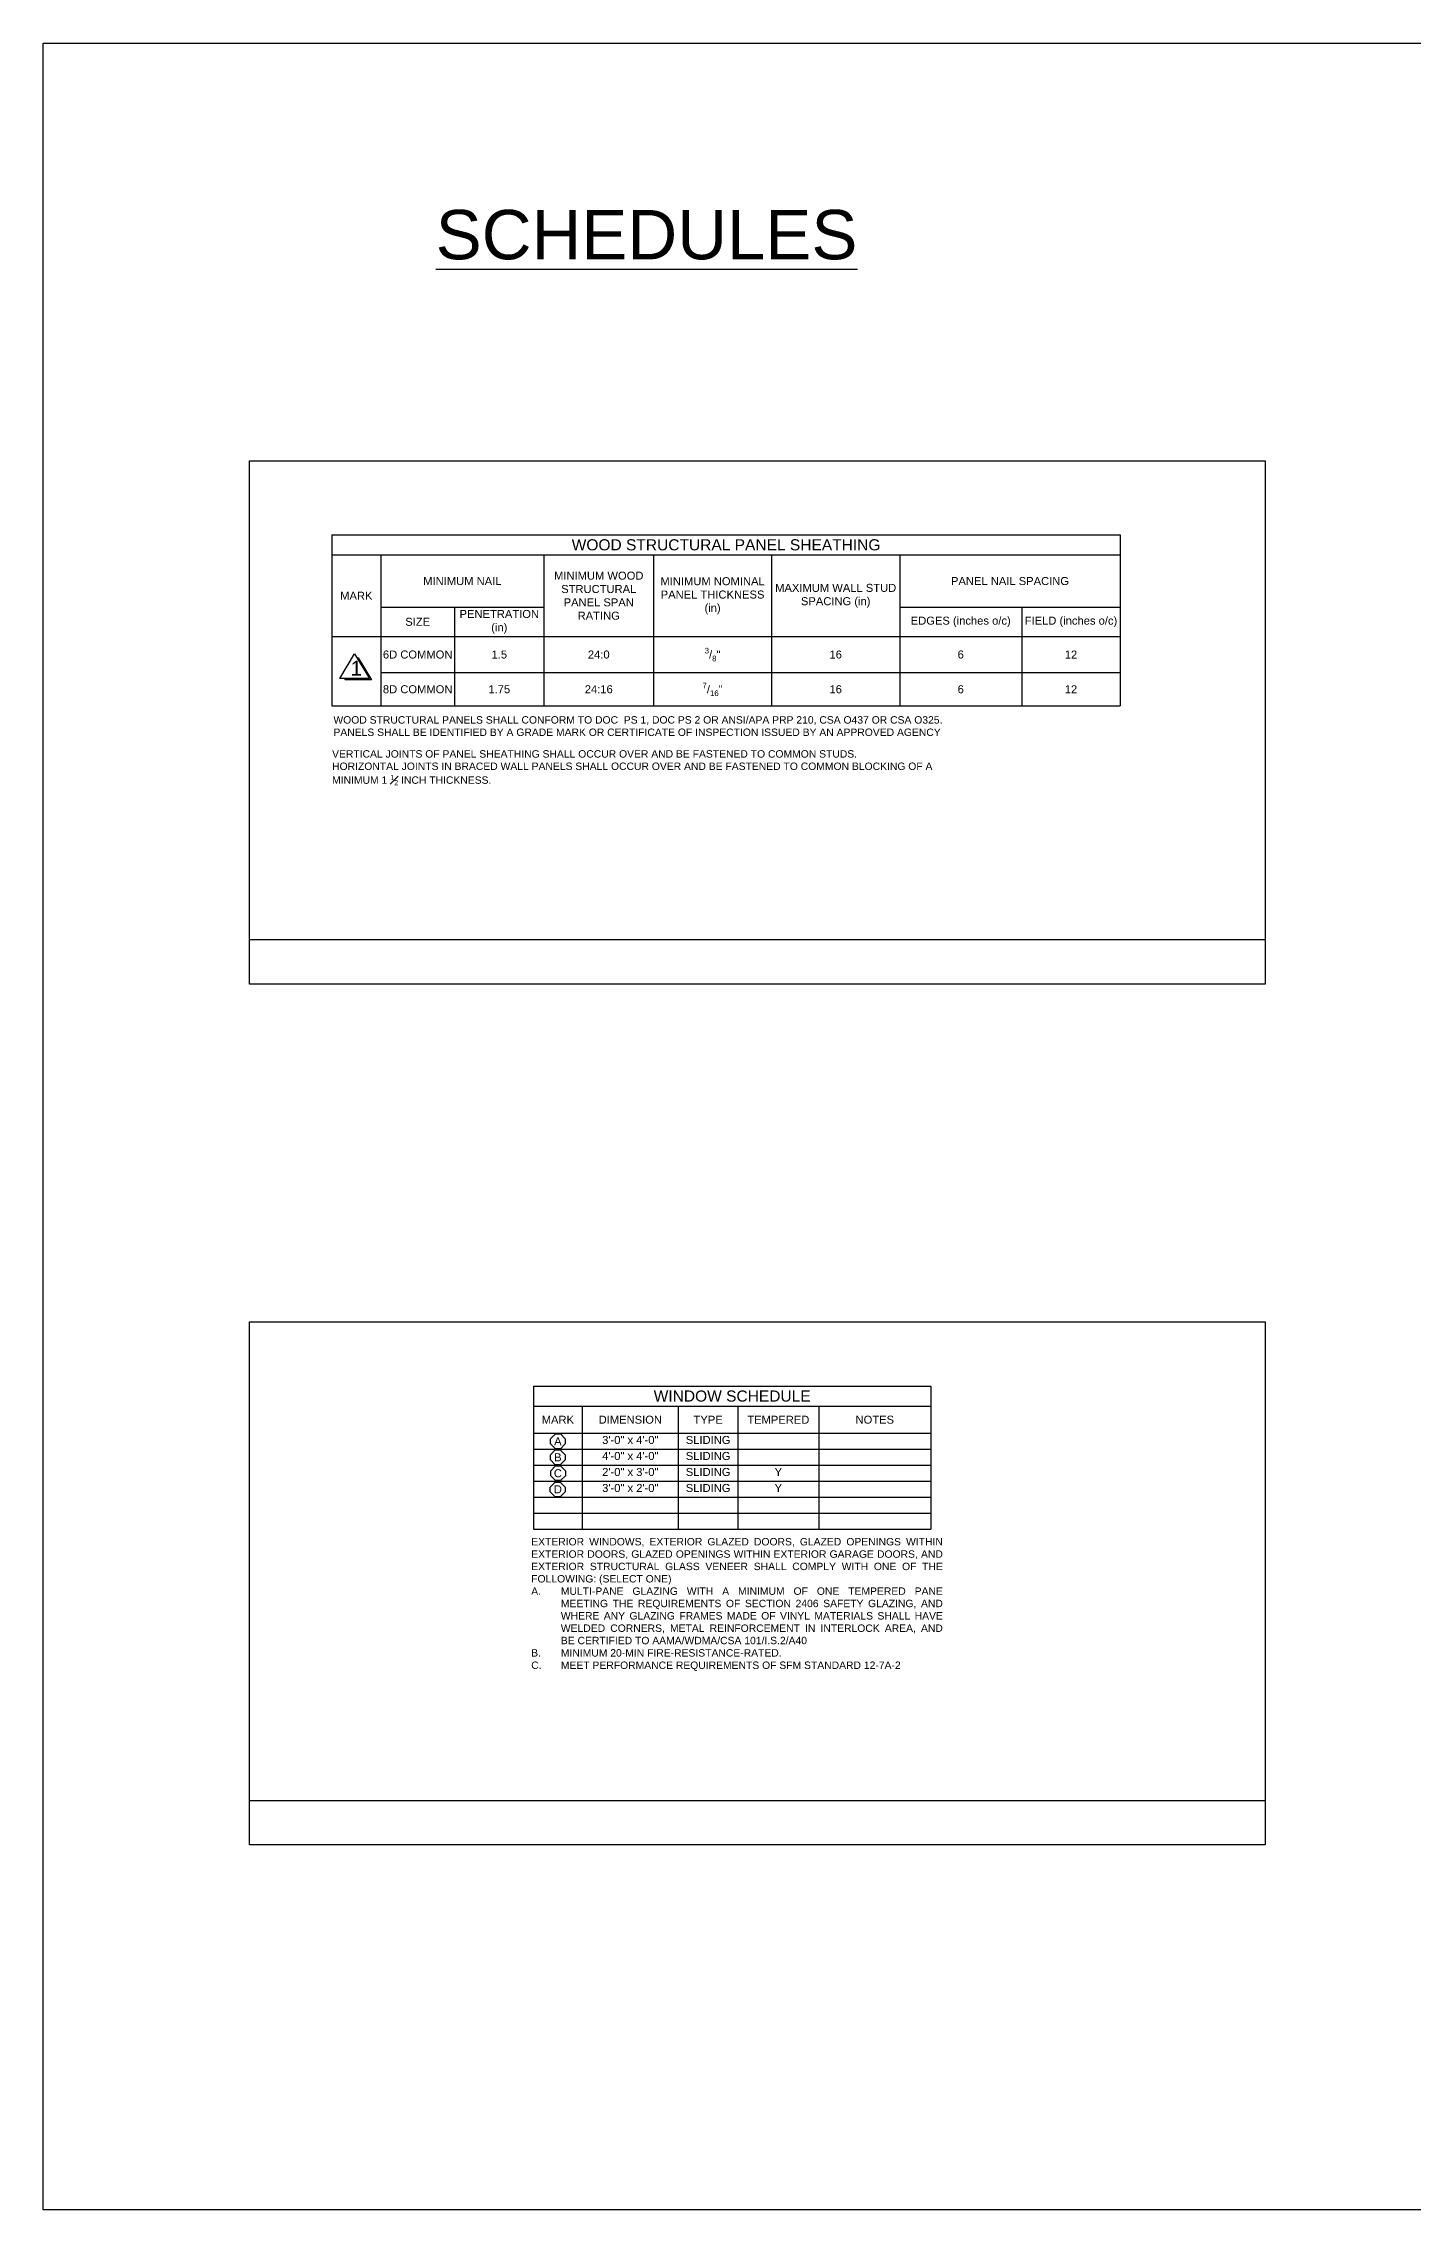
# Model space of a CAD drawing. Header units: inches. Extents: x -350 to 3672, y -1325 to 3943.
# Drawn here: x 1277 to 1832, y 344 to 1221 of the extents above; entities that cross this region are included whole.
import ezdxf

# ---------------------------------------------------------------- set-up
doc = ezdxf.new("R2010")
doc.units = ezdxf.units.IN
doc.header["$MEASUREMENT"] = 0
doc.layers.add('F.P. - Schedules', color=4, linetype='Continuous')
doc.layers.add('Foundation - Schedules', color=7, linetype='Continuous')
doc.styles.get("Standard").update_dxf_attribs({"font": 'arial.ttf'})

# ---------------------------------------------------------------- blocks, each defined once
blk = doc.blocks.new('*T65')
at = {"layer": 'F.P. - Schedules', "color": 0, "linetype": 'ByBlock', "lineweight": -2, "transparency": 16777216}
for p, q in [((0, 0), (160.94, 0)), ((0, 0), (0, -58.01)), ((160.94, 0), (160.94, -58.01)), ((0, -8.16), (160.94, -8.16)), ((19.79, -8.16), (19.79, -58.01)), ((58.66, -8.16), (58.66, -58.01)), ((82.82, -8.16), (82.82, -58.01)), ((115.5, -8.16), (115.5, -58.01)), ((0, -19.13), (160.94, -19.13)), ((0, -25.61), (160.94, -25.61)), ((0, -32.09), (160.94, -32.09)), ((0, -38.57), (160.94, -38.57)), ((0, -45.05), (160.94, -45.05)), ((0, -51.53), (160.94, -51.53)), ((0, -58.01), (160.94, -58.01))]:
    blk.add_line(p, q, dxfattribs=at)
at = {"layer": 'F.P. - Schedules', "color": 0, "transparency": 16777216}
for s, insert, char_height, width, attachment_point in [('WINDOW SCHEDULE', (80.47, -4.08), 4.5, 158.7774, 5), ('MARK', (9.9, -13.64), 3.24, 17.6319, 5), ('DIMENSION', (39.23, -13.64), 3.24, 36.7066, 5), ('TYPE', (70.74, -13.64), 3.24, 21.9969, 5), ('TEMPERED', (99.16, -13.64), 3.24, 30.5247, 5), ('NOTES', (138.22, -13.64), 3.24, 43.2774, 5), ('A', (9.9, -22.37), 3.24, 17.6319, 5), ('3\'-0" x 4\'-0"', (39.23, -20.21), 3.24, 36.7066, 2), ('SLIDING', (70.74, -20.21), 3.24, 21.9969, 2), ('C', (9.9, -35.33), 3.24, 17.6319, 5), ('B', (9.9, -28.85), 3.24, 17.6319, 5), ('4\'-0" x 4\'-0"', (39.23, -26.69), 3.24, 36.7066, 2), ('2\'-0" x 3\'-0"', (39.23, -33.17), 3.24, 36.7066, 2), ('SLIDING', (70.74, -26.69), 3.24, 21.9969, 2), ('SLIDING', (70.74, -33.17), 3.24, 21.9969, 2), ('Y', (99.16, -33.17), 3.24, 30.5247, 2), ('D', (9.9, -41.81), 3.24, 17.6319, 5), ('3\'-0" x 2\'-0"', (39.23, -39.65), 3.24, 36.7066, 2), ('SLIDING', (70.74, -39.65), 3.24, 21.9969, 2), ('Y', (99.16, -39.65), 3.24, 30.5247, 2)]:
    blk.add_mtext(s, dxfattribs=dict(at, insert=insert, char_height=char_height, width=width, attachment_point=attachment_point))
blk = doc.blocks.new('*T63')
at = {"layer": 'Foundation - Schedules', "color": 0, "linetype": 'ByBlock', "lineweight": -2, "transparency": 16777216}
for p, q in [((0, 0), (319.25, 0)), ((0, 0), (0, -69.3)), ((319.25, 0), (319.25, -69.3)), ((0, -8.16), (319.25, -8.16)), ((19.79, -8.16), (19.79, -69.3)), ((85.89, -8.16), (85.89, -69.3)), ((130.26, -8.16), (130.26, -69.3)), ((178.06, -8.16), (178.06, -69.3)), ((229.95, -8.16), (229.95, -69.3)), ((19.79, -29.31), (85.89, -29.31)), ((49.71, -29.31), (49.71, -69.3)), ((229.95, -29.31), (319.25, -29.31)), ((279.33, -29.31), (279.33, -69.3)), ((0, -41.18), (319.25, -41.18)), ((19.79, -55.81), (319.25, -55.81)), ((0, -69.3), (319.25, -69.3))]:
    blk.add_line(p, q, dxfattribs=at)
at = {"layer": 'Foundation - Schedules', "color": 0, "transparency": 16777216, "attachment_point": 5}
for s, insert, char_height, width in [('WOOD STRUCTURAL PANEL SHEATHING', (159.63, -4.08), 4.5, 317.0942), ('MINIMUM NAIL', (52.84, -18.74), 3.24, 63.9362), ('MINIMUM WOOD STRUCTURAL PANEL SPAN RATING', (108.07, -24.67), 3.24, 42.21), ('MINIMUM NOMINAL PANEL THICKNESS (in)', (154.16, -24.67), 3.24, 45.6407), ('PANEL NAIL SPACING', (274.6, -18.74), 3.24, 87.1421), ('MARK', (9.9, -24.67), 3.24, 17.6319), ('MAXIMUM WALL STUD SPACING (in)', (204.01, -24.67), 3.24, 49.7332), ('SIZE', (34.75, -35.24), 3.24, 27.7605), ('PENETRATION (in)', (67.8, -35.24), 3.24, 34.0157), ('EDGES (inches o/c)', (254.64, -35.24), 3.24, 47.2185), ('FIELD (inches o/c)', (299.29, -35.24), 3.24, 37.7636), ('6D COMMON', (34.75, -48.49), 3.24, 27.7605), ('1.5', (67.8, -48.49), 3.24, 34.0157), ('\\A1;{\\H1x;24:0}', (108.07, -48.49), 3.24, 42.21), ('\\A1;{\\H0.7x;\\S3^ ;\\H1.42857x;/\\H0.7x;\\S^ 8;}"', (154.16, -48.49), 3.24, 45.6407), ('16', (204.01, -48.49), 3.24, 49.7332), ('6', (254.64, -48.49), 3.24, 47.2185), ('12', (299.29, -48.49), 3.24, 37.7636), ('8D COMMON', (34.75, -62.55), 3.24, 27.7605), ('1.75', (67.8, -62.55), 3.24, 34.0157), ('\\A1;24:16', (108.07, -62.55), 3.24, 42.21), ('\\A1;{\\H9.072x;\\S7^ ;\\H1.42857x;/\\H0.7x;\\S^ 16;\\H1.42857x;"}', (154.16, -62.55), 0.25, 45.6407), ('16', (204.01, -62.55), 3.24, 49.7332), ('6', (254.64, -62.55), 3.24, 47.2185), ('12', (299.29, -62.55), 3.24, 37.7636)]:
    blk.add_mtext(s, dxfattribs=dict(at, insert=insert, char_height=char_height, width=width))

msp = doc.modelspace()

# ---------------------------------------------------------------- hatches: boundary and pattern name
at = {"layer": 'Foundation - Schedules', "transparency": 33554559}
h = msp.add_hatch(color=256, dxfattribs=at)
h.dxf.hatch_style = 1
h.paths.add_polyline_path([(1404.88366, 971.94859), (1404.38366, 971.94859), (1409.37802, 963.62466), (1399.16575, 963.62466), (1399.66575, 963.12466), (1410.17802, 963.12466)])

# ---------------------------------------------------------------- linework, layer by layer
for p, q in [((1360.77938, 839.89784), (1360.77938, 857.89784)), ((1360.77938, 857.89784), (1772.15979, 857.89784)), ((1360.77938, 509.40329), (1772.15979, 509.40329))]:
    msp.add_line(p, q)
at = {"color": 3}
msp.add_lwpolyline([(1277.33969, 1220.80623), (2827.87242, 1220.80623), (2827.87242, 343.67722), (1277.33969, 343.67722)], close=True, dxfattribs=at)
for points in [[(1360.77938, 1051.69774), (1772.15979, 1051.69774), (1772.15979, 839.89784), (1360.77938, 839.89784)], [(1360.77938, 703.20319), (1772.15979, 703.20319), (1772.15979, 491.40329), (1360.77938, 491.40329)]]:
    msp.add_lwpolyline(points, close=True)
at = {"layer": 'F.P. - Schedules'}
for p, q in [((1482.65284, 647.29636), (1482.65284, 649.29636)), ((1482.69504, 653.79037), (1482.69504, 655.79037)), ((1484.65284, 651.29636), (1486.65284, 651.29636)), ((1484.69504, 657.79037), (1486.69504, 657.79037)), ((1486.69504, 651.79037), (1484.69504, 651.79037)), ((1486.65284, 651.29636), (1488.65284, 649.29636)), ((1486.69504, 657.79037), (1488.69504, 655.79037)), ((1488.65284, 649.29636), (1488.65284, 647.29636)), ((1488.69504, 655.79037), (1488.69504, 653.79037)), ((1482.77944, 640.84451), (1482.77944, 642.84451)), ((1486.65284, 645.29636), (1484.65284, 645.29636)), ((1484.77944, 644.84451), (1486.77944, 644.84451)), ((1486.77944, 644.84451), (1488.77944, 642.84451)), ((1488.77944, 642.84451), (1488.77944, 640.84451)), ((1482.62822, 634.27137), (1482.62822, 636.27137)), ((1484.62822, 638.27137), (1486.62822, 638.27137)), ((1486.62822, 632.27137), (1484.62822, 632.27137)), ((1486.77944, 638.84451), (1484.77944, 638.84451)), ((1486.62822, 638.27137), (1488.62822, 636.27137)), ((1488.62822, 636.27137), (1488.62822, 634.27137))]:
    msp.add_line(p, q, dxfattribs=at)
for points in [[(1482.65284, 649.29636), (1484.65284, 651.29636)], [(1482.69504, 655.79037), (1484.69504, 657.79037)], [(1484.69504, 651.79037), (1482.69504, 653.79037)], [(1488.69504, 653.79037), (1486.69504, 651.79037)], [(1484.65284, 645.29636), (1482.65284, 647.29636)], [(1482.77944, 642.84451), (1484.77944, 644.84451)], [(1484.77944, 638.84451), (1482.77944, 640.84451)], [(1488.65284, 647.29636), (1486.65284, 645.29636)], [(1488.77944, 640.84451), (1486.77944, 638.84451)], [(1482.62822, 636.27137), (1484.62822, 638.27137)], [(1484.62822, 632.27137), (1482.62822, 634.27137)], [(1488.62822, 634.27137), (1486.62822, 632.27137)]]:
    msp.add_lwpolyline(points, dxfattribs=at)
at = {"layer": 'Foundation - Schedules'}
msp.add_lwpolyline([(1397.37802, 963.62466), (1403.37802, 973.62466), (1409.37802, 963.62466)], close=True, dxfattribs=at)
msp.add_lwpolyline([(1404.38366, 971.94859), (1404.88366, 971.94859), (1410.17802, 963.12466), (1399.66575, 963.12466), (1399.16575, 963.62466)], dxfattribs=at)

# ---------------------------------------------------------------- block references
for name, p in [('*T63', (1394.17484, 1021.81032)), ('*T65', (1475.79891, 677.15505))]:
    msp.add_blockref(name, p)

# ---------------------------------------------------------------- texts
at = {"insert": (1436.21252, 1153.35972), "char_height": 20, "attachment_point": 1}
msp.add_mtext_dynamic_manual_height_columns('{\\LSCHEDULES}', width=233.6213864, gutter_width=1, heights=[0], dxfattribs=at)
at = {"layer": 'F.P. - Schedules', "insert": (1474.90366, 615.62841), "char_height": 3, "width": 166.1759664, "attachment_point": 1}
msp.add_mtext('\\pxqj;EXTERIOR WINDOWS, EXTERIOR GLAZED DOORS, GLAZED OPENINGS WITHIN EXTERIOR DOORS, GLAZED OPENINGS WITHIN EXTERIOR GARAGE DOORS, AND EXTERIOR STRUCTURAL GLASS VENEER SHALL COMPLY WITH ONE OF THE FOLLOWING: (SELECT ONE)\\P\\pi-4,l4;A.^IMULTI-PANE GLAZING WITH A MINIMUM OF ONE TEMPERED PANE MEETING THE REQUIREMENTS OF SECTION 2406 SAFETY GLAZING, AND WHERE ANY GLAZING FRAMES MADE OF VINYL MATERIALS SHALL HAVE WELDED CORNERS, METAL REINFORCEMENT IN INTERLOCK AREA, AND BE CERTIFIED TO AAMA/WDMA/CSA 101/I.S.2/A40\\PB.^IMINIMUM 20-MIN FIRE-RESISTANCE-RATED.\\PC.^IMEET PERFORMANCE REQUIREMENTS OF SFM STANDARD 12-7A-2', dxfattribs=at)
at = {"layer": 'Foundation - Schedules', "attachment_point": 1}
for s, width, heights, insert, char_height in [('1', 6.4632211, [0], (1401.75614, 970.80741), 6), ('WOOD STRUCTURAL PANELS SHALL CONFORM TO DOC  PS 1, DOC PS 2 OR ANSI/APA PRP 210, CSA O437 OR CSA O325. PANELS SHALL BE IDENTIFIED BY A GRADE MARK OR CERTIFICATE OF INSPECTION ISSUED BY AN APPROVED AGENCY', 256.6625822, [25.23624], (1394.81224, 948.3726), 3), ('\\A1;VERTICAL JOINTS OF PANEL SHEATHING SHALL OCCUR OVER AND BE FASTENED TO COMMON STUDS. \\PHORIZONTAL JOINTS IN BRACED WALL PANELS SHALL OCCUR OVER AND BE FASTENED TO COMMON BLOCKING OF A MINIMUM 1 {\\H0.7x;\\S1#2;} INCH THICKNESS.', 256.6625822, [25.23624], (1394.27249, 934.60118), 3)]:
    msp.add_mtext_dynamic_manual_height_columns(s, width=width, gutter_width=1, heights=heights, dxfattribs=dict(at, insert=insert, char_height=char_height))

doc.saveas('drawing.dxf')
